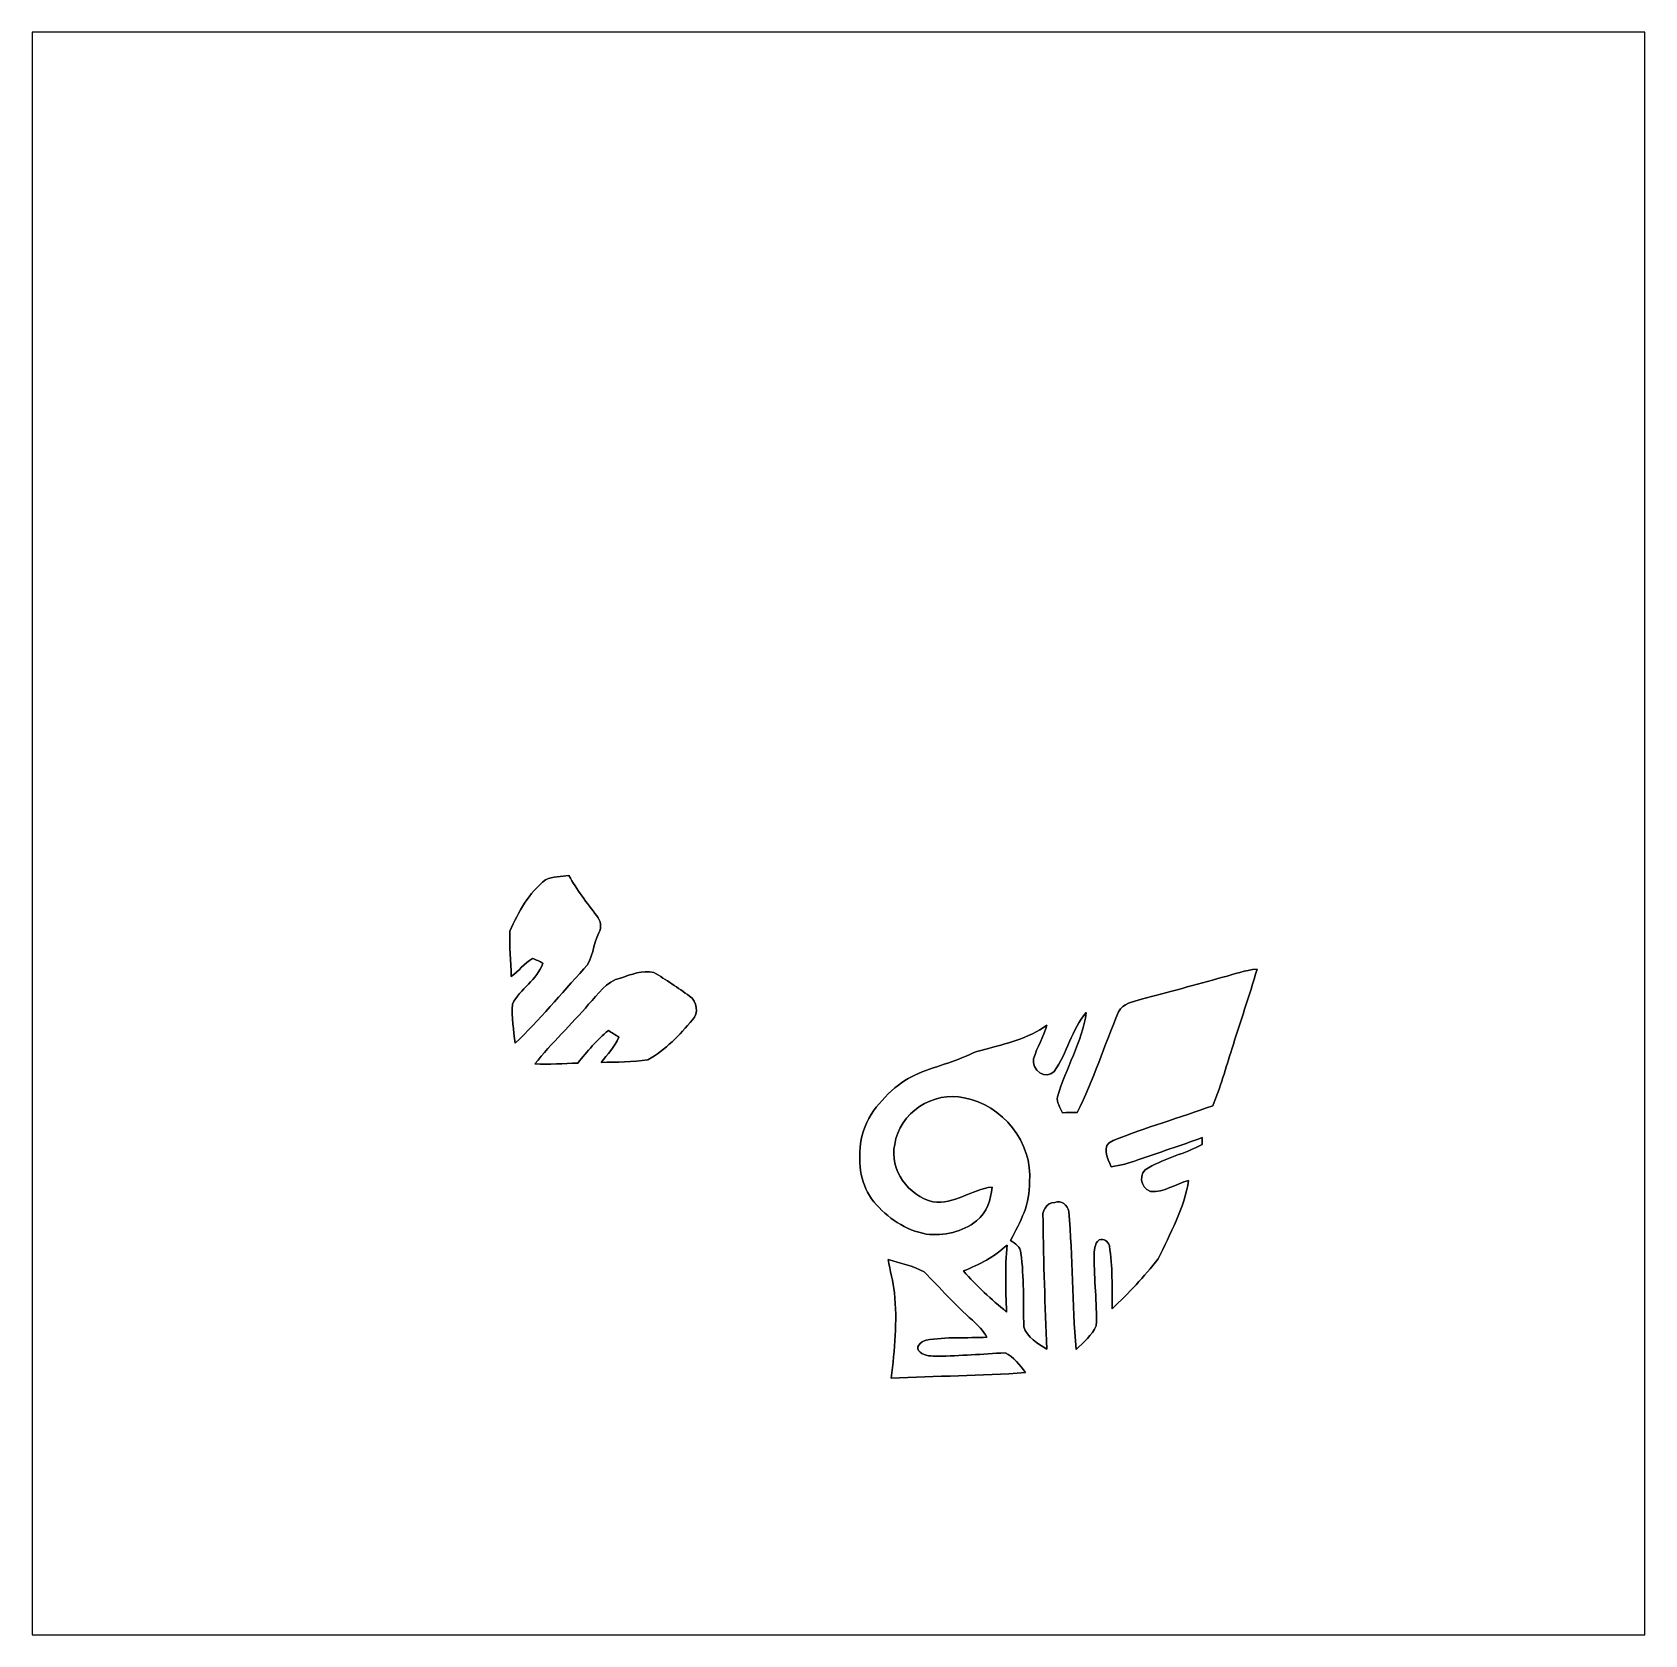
# Model space of a CAD drawing. Header units: centimetres. Extents: x -16.8 to 16.8, y -16.7 to 16.7.
import ezdxf

# ---------------------------------------------------------------- set-up
doc = ezdxf.new("R2010")
doc.units = ezdxf.units.CM
doc.header["$MEASUREMENT"] = 0
doc.layers.add('Layer 1', color=7, linetype='Continuous')

msp = doc.modelspace()

# ---------------------------------------------------------------- linework, layer by layer
at = {"layer": 'Layer 1', "color": 7}
for points, knots in [([(-16.77458, 16.66875), (-16.77458, 16.66875), (16.77458, 16.66875), (16.77458, 16.66875), (16.77458, 16.66875), (16.77458, 16.66875), (16.77458, -16.66875), (16.77458, -16.66875), (16.77458, -16.66875), (16.77458, -16.66875), (-16.77458, -16.66875), (-16.77458, -16.66875), (-16.77458, -16.66875), (-16.77458, -16.66875), (-16.77458, 16.66875), (-16.77458, 16.66875), (-16.77458, 16.66875), (-16.77458, 16.66875), (-16.77458, 16.66875), (-16.77458, 16.66875)], [0, 0, 0, 0, 0.16666667, 0.16666667, 0.16666667, 0.16666667, 0.33333333, 0.33333333, 0.33333333, 0.33333333, 0.5, 0.5, 0.5, 0.5, 0.66666667, 0.66666667, 0.66666667, 0.66666667, 1, 1, 1, 1]), ([(-6.09283, -0.96308), (-5.94501, -0.88794), (-5.76792, -0.9084), (-5.60952, -0.87101), (-5.60952, -0.87101), (-5.44759, -1.17334), (-5.23593, -1.4418), (-5.02744, -1.71238), (-5.02744, -1.71238), (-4.94559, -1.81293), (-4.92337, -1.95333), (-4.98581, -2.06975), (-4.98581, -2.06975), (-5.1121, -2.31069), (-5.09799, -2.61303), (-5.29555, -2.81658), (-5.29555, -2.81658), (-5.77286, -3.33199), (-6.21806, -3.88056), (-6.72818, -4.36421), (-6.72818, -4.36421), (-6.75675, -4.09434), (-6.80826, -3.82129), (-6.78427, -3.54965), (-6.78427, -3.54965), (-6.62234, -3.2318), (-6.27027, -3.04518), (-6.14927, -2.69981), (-6.14927, -2.69981), (-6.22088, -2.66418), (-6.29038, -2.62114), (-6.36834, -2.60103), (-6.36834, -2.60103), (-6.53838, -2.69487), (-6.65233, -2.86314), (-6.80826, -2.97709), (-6.80826, -2.97709), (-6.82131, -2.66206), (-6.84883, -2.34597), (-6.83578, -2.03129), (-6.83578, -2.03129), (-6.66362, -1.63301), (-6.43996, -1.23578), (-6.09283, -0.96308)], [0, 0, 0, 0, 0.08333333, 0.08333333, 0.08333333, 0.08333333, 0.16666667, 0.16666667, 0.16666667, 0.16666667, 0.25, 0.25, 0.25, 0.25, 0.33333333, 0.33333333, 0.33333333, 0.33333333, 0.41666667, 0.41666667, 0.41666667, 0.41666667, 0.5, 0.5, 0.5, 0.5, 0.58333333, 0.58333333, 0.58333333, 0.58333333, 0.66666667, 0.66666667, 0.66666667, 0.66666667, 0.75, 0.75, 0.75, 0.75, 0.83333333, 0.83333333, 0.83333333, 0.83333333, 1, 1, 1, 1]), ([(-4.53637, -3.00637), (-4.31518, -2.93546), (-4.07776, -2.83104), (-3.84246, -2.89243), (-3.84246, -2.89243), (-3.58493, -3.04024), (-3.34116, -3.21169), (-3.09809, -3.38208), (-3.09809, -3.38208), (-2.9464, -3.48721), (-2.90054, -3.74121), (-3.03706, -3.87526), (-3.03706, -3.87526), (-3.30376, -4.19453), (-3.59904, -4.49968), (-3.96381, -4.70676), (-3.96381, -4.70676), (-4.28378, -4.76391), (-4.61328, -4.74698), (-4.93748, -4.76532), (-4.93748, -4.76532), (-4.80942, -4.59317), (-4.65138, -4.43971), (-4.572, -4.23616), (-4.572, -4.23616), (-4.64432, -4.18924), (-4.71629, -4.14196), (-4.78825, -4.09504), (-4.78825, -4.09504), (-5.02814, -4.29401), (-5.22852, -4.5339), (-5.42466, -4.77449), (-5.42466, -4.77449), (-5.7217, -4.7879), (-6.01945, -4.80624), (-6.31649, -4.7939), (-6.31649, -4.7939), (-5.96971, -4.35716), (-5.5566, -3.97828), (-5.19853, -3.55071), (-5.19853, -3.55071), (-5.00309, -3.34539), (-4.83341, -3.07164), (-4.53637, -3.00637)], [0, 0, 0, 0, 0.08333333, 0.08333333, 0.08333333, 0.08333333, 0.16666667, 0.16666667, 0.16666667, 0.16666667, 0.25, 0.25, 0.25, 0.25, 0.33333333, 0.33333333, 0.33333333, 0.33333333, 0.41666667, 0.41666667, 0.41666667, 0.41666667, 0.5, 0.5, 0.5, 0.5, 0.58333333, 0.58333333, 0.58333333, 0.58333333, 0.66666667, 0.66666667, 0.66666667, 0.66666667, 0.75, 0.75, 0.75, 0.75, 0.83333333, 0.83333333, 0.83333333, 0.83333333, 1, 1, 1, 1]), ([(7.99571, -2.98838), (8.23172, -2.92806), (8.46349, -2.84304), (8.70726, -2.81905), (8.70726, -2.81905), (8.55027, -3.37961), (8.35201, -3.92712), (8.1848, -4.48416), (8.1848, -4.48416), (8.05886, -4.87927), (7.94597, -5.27932), (7.78616, -5.66279), (7.78616, -5.66279), (7.09754, -5.91291), (6.39198, -6.11717), (5.71218, -6.38881), (5.71218, -6.38881), (5.45183, -6.49041), (5.60176, -6.75076), (5.67514, -6.93349), (5.67514, -6.93349), (5.86317, -6.90457), (6.04767, -6.85588), (6.22617, -6.79097), (6.22617, -6.79097), (6.67244, -6.6361), (7.12223, -6.49076), (7.56567, -6.32672), (7.56567, -6.32672), (7.56461, -6.37399), (7.56391, -6.42197), (7.56356, -6.46994), (7.56356, -6.46994), (7.2076, -6.66327), (6.80297, -6.74934), (6.45301, -6.95254), (6.45301, -6.95254), (6.229, -7.04744), (6.27556, -7.37588), (6.48935, -7.44714), (6.48935, -7.44714), (6.77474, -7.47219), (7.01816, -7.28768), (7.28416, -7.21607), (7.28416, -7.21607), (7.19878, -7.80309), (6.89539, -8.31991), (6.65268, -8.85084), (6.65268, -8.85084), (6.35706, -9.21561), (6.04061, -9.56945), (5.69313, -9.88589), (5.69313, -9.88589), (5.68254, -9.44951), (5.71394, -9.0103), (5.63492, -8.57814), (5.63492, -8.57814), (5.61375, -8.48289), (5.51886, -8.42081), (5.42361, -8.45326), (5.42361, -8.45326), (5.31777, -8.53334), (5.32236, -8.68504), (5.31883, -8.80286), (5.31883, -8.80286), (5.31707, -9.28264), (5.37986, -9.76312), (5.36363, -10.24255), (5.36363, -10.24255), (5.27297, -10.43799), (5.09764, -10.58721), (4.94277, -10.73432), (4.94277, -10.73432), (4.85669, -9.77971), (4.87468, -8.81874), (4.79354, -7.86377), (4.79354, -7.86377), (4.7692, -7.73712), (4.63762, -7.61859), (4.49756, -7.67327), (4.49756, -7.67327), (4.32717, -7.67786), (4.21711, -7.86518), (4.25697, -8.02534), (4.25697, -8.02534), (4.26649, -8.92563), (4.29613, -9.82592), (4.33105, -10.72586), (4.33105, -10.72586), (4.14831, -10.61014), (3.91795, -10.48279), (3.85621, -10.26266), (3.85621, -10.26266), (3.83999, -9.75184), (3.86468, -9.23572), (3.79483, -8.72807), (3.79483, -8.72807), (3.78954, -8.60072), (3.67101, -8.53228), (3.58105, -8.46455), (3.58105, -8.46455), (3.77931, -8.08708), (3.99662, -7.69161), (3.97193, -7.25029), (3.97193, -7.25029), (4.05095, -6.43819), (3.40924, -5.63915), (2.61408, -5.49839), (2.61408, -5.49839), (1.97979, -5.35129), (1.25624, -5.8099), (1.17052, -6.46748), (1.17052, -6.46748), (1.04951, -6.99699), (1.45944, -7.53604), (1.96603, -7.66374), (1.96603, -7.66374), (2.40559, -7.72195), (2.77213, -7.40551), (3.19546, -7.35436), (3.19546, -7.35436), (3.16618, -7.614), (3.09492, -7.89446), (2.87055, -8.05639), (2.87055, -8.05639), (2.58092, -8.29451), (2.19357, -8.37177), (1.82739, -8.33332), (1.82739, -8.33332), (1.39594, -8.25747), (1.01318, -7.99253), (0.73589, -7.66127), (0.73589, -7.66127), (0.45544, -7.33178), (0.41204, -6.8707), (0.45685, -6.4576), (0.45685, -6.4576), (0.51647, -5.95277), (0.86254, -5.53967), (1.24672, -5.23381), (1.24672, -5.23381), (1.58962, -4.96217), (2.02459, -4.86939), (2.42605, -4.72087), (2.42605, -4.72087), (2.63313, -4.65138), (2.82363, -4.53708), (3.03918, -4.49121), (3.03918, -4.49121), (3.48862, -4.37621), (3.95252, -4.26085), (4.33458, -3.98568), (4.33458, -3.98568), (4.2739, -4.23122), (4.12715, -4.44394), (4.05977, -4.68665), (4.05977, -4.68665), (4.00262, -4.91173), (4.32259, -5.14703), (4.48874, -4.94806), (4.48874, -4.94806), (4.76321, -4.56953), (4.8447, -4.08058), (5.1562, -3.72392), (5.1562, -3.72392), (5.06906, -4.34128), (4.72828, -4.88209), (4.55754, -5.47546), (4.55754, -5.47546), (4.52861, -5.59682), (4.61363, -5.70371), (4.66231, -5.80778), (4.66231, -5.80778), (4.76391, -5.80637), (4.86586, -5.80566), (4.96782, -5.80566), (4.96782, -5.80566), (5.3086, -5.13045), (5.52979, -4.40337), (5.82824, -3.70981), (5.82824, -3.70981), (5.90797, -3.5239), (6.1341, -3.50873), (6.30202, -3.44593), (6.30202, -3.44593), (6.86717, -3.29565), (7.43373, -3.15031), (7.99571, -2.98838)], [0, 0, 0, 0, 0.02083333, 0.02083333, 0.02083333, 0.02083333, 0.04166667, 0.04166667, 0.04166667, 0.04166667, 0.0625, 0.0625, 0.0625, 0.0625, 0.08333333, 0.08333333, 0.08333333, 0.08333333, 0.10416667, 0.10416667, 0.10416667, 0.10416667, 0.125, 0.125, 0.125, 0.125, 0.14583333, 0.14583333, 0.14583333, 0.14583333, 0.16666667, 0.16666667, 0.16666667, 0.16666667, 0.1875, 0.1875, 0.1875, 0.1875, 0.20833333, 0.20833333, 0.20833333, 0.20833333, 0.22916667, 0.22916667, 0.22916667, 0.22916667, 0.25, 0.25, 0.25, 0.25, 0.27083333, 0.27083333, 0.27083333, 0.27083333, 0.29166667, 0.29166667, 0.29166667, 0.29166667, 0.3125, 0.3125, 0.3125, 0.3125, 0.33333333, 0.33333333, 0.33333333, 0.33333333, 0.35416667, 0.35416667, 0.35416667, 0.35416667, 0.375, 0.375, 0.375, 0.375, 0.39583333, 0.39583333, 0.39583333, 0.39583333, 0.41666667, 0.41666667, 0.41666667, 0.41666667, 0.4375, 0.4375, 0.4375, 0.4375, 0.45833333, 0.45833333, 0.45833333, 0.45833333, 0.47916667, 0.47916667, 0.47916667, 0.47916667, 0.5, 0.5, 0.5, 0.5, 0.52083333, 0.52083333, 0.52083333, 0.52083333, 0.54166667, 0.54166667, 0.54166667, 0.54166667, 0.5625, 0.5625, 0.5625, 0.5625, 0.58333333, 0.58333333, 0.58333333, 0.58333333, 0.60416667, 0.60416667, 0.60416667, 0.60416667, 0.625, 0.625, 0.625, 0.625, 0.64583333, 0.64583333, 0.64583333, 0.64583333, 0.66666667, 0.66666667, 0.66666667, 0.66666667, 0.6875, 0.6875, 0.6875, 0.6875, 0.70833333, 0.70833333, 0.70833333, 0.70833333, 0.72916667, 0.72916667, 0.72916667, 0.72916667, 0.75, 0.75, 0.75, 0.75, 0.77083333, 0.77083333, 0.77083333, 0.77083333, 0.79166667, 0.79166667, 0.79166667, 0.79166667, 0.8125, 0.8125, 0.8125, 0.8125, 0.83333333, 0.83333333, 0.83333333, 0.83333333, 0.85416667, 0.85416667, 0.85416667, 0.85416667, 0.875, 0.875, 0.875, 0.875, 0.89583333, 0.89583333, 0.89583333, 0.89583333, 0.91666667, 0.91666667, 0.91666667, 0.91666667, 0.9375, 0.9375, 0.9375, 0.9375, 0.95833333, 0.95833333, 0.95833333, 0.95833333, 1, 1, 1, 1]), ([(2.59997, -9.10061), (2.92841, -8.96937), (3.24697, -8.80816), (3.50591, -8.56156), (3.50591, -8.56156), (3.46604, -9.02511), (3.47451, -9.49078), (3.49744, -9.95504), (3.49744, -9.95504), (3.17923, -9.69222), (2.87161, -9.41141), (2.59997, -9.10061)], [0, 0, 0, 0, 0.25, 0.25, 0.25, 0.25, 0.5, 0.5, 0.5, 0.5, 1, 1, 1, 1]), ([(1.03434, -8.86001), (1.28235, -8.94574), (1.55434, -8.9856), (1.78118, -9.12142), (1.78118, -9.12142), (2.11526, -9.45656), (2.43311, -9.80863), (2.78483, -10.12649), (2.78483, -10.12649), (2.90054, -10.23056), (3.01484, -10.33956), (3.08892, -10.47856), (3.08892, -10.47856), (2.667, -10.50396), (2.23908, -10.46515), (1.82174, -10.541), (1.82174, -10.541), (1.71768, -10.55723), (1.56774, -10.71351), (1.69862, -10.79006), (1.69862, -10.79006), (1.79634, -10.88002), (1.93957, -10.86767), (2.06234, -10.87508), (2.06234, -10.87508), (2.52977, -10.86697), (2.99755, -10.82957), (3.46428, -10.80382), (3.46428, -10.80382), (3.64843, -10.88319), (3.77014, -11.06205), (3.89396, -11.2141), (3.89396, -11.2141), (2.96298, -11.29136), (2.02706, -11.27831), (1.09538, -11.33369), (1.09538, -11.33369), (1.17299, -10.74385), (1.22273, -10.14836), (1.16558, -9.55428), (1.16558, -9.55428), (1.13136, -9.32074), (1.07632, -9.09179), (1.03434, -8.86001)], [0, 0, 0, 0, 0.08333333, 0.08333333, 0.08333333, 0.08333333, 0.16666667, 0.16666667, 0.16666667, 0.16666667, 0.25, 0.25, 0.25, 0.25, 0.33333333, 0.33333333, 0.33333333, 0.33333333, 0.41666667, 0.41666667, 0.41666667, 0.41666667, 0.5, 0.5, 0.5, 0.5, 0.58333333, 0.58333333, 0.58333333, 0.58333333, 0.66666667, 0.66666667, 0.66666667, 0.66666667, 0.75, 0.75, 0.75, 0.75, 0.83333333, 0.83333333, 0.83333333, 0.83333333, 1, 1, 1, 1])]:
    msp.add_open_spline(points, degree=3, knots=knots, dxfattribs=at)
at = {"layer": 'Layer 1', "color": 253}
for points, knots in [([(-6.09283, -0.96308), (-6.43996, -1.23578), (-6.66362, -1.63301), (-6.83578, -2.03129), (-6.83578, -2.03129), (-6.84883, -2.34597), (-6.82131, -2.66206), (-6.80826, -2.97709), (-6.80826, -2.97709), (-6.65233, -2.86314), (-6.53838, -2.69487), (-6.36834, -2.60103), (-6.36834, -2.60103), (-6.29038, -2.62114), (-6.22088, -2.66418), (-6.14927, -2.69981), (-6.14927, -2.69981), (-6.27027, -3.04518), (-6.62234, -3.2318), (-6.78427, -3.54965), (-6.78427, -3.54965), (-6.80826, -3.82129), (-6.75675, -4.09434), (-6.72818, -4.36421), (-6.72818, -4.36421), (-6.21806, -3.88056), (-5.77286, -3.33199), (-5.29555, -2.81658), (-5.29555, -2.81658), (-5.09799, -2.61303), (-5.1121, -2.31069), (-4.98581, -2.06975), (-4.98581, -2.06975), (-4.92337, -1.95333), (-4.94559, -1.81293), (-5.02744, -1.71238), (-5.02744, -1.71238), (-5.23593, -1.4418), (-5.44759, -1.17334), (-5.60952, -0.87101), (-5.60952, -0.87101), (-5.76792, -0.9084), (-5.94501, -0.88794), (-6.09283, -0.96308), (-6.09283, -0.96308), (-6.09283, -0.96308), (-6.09283, -0.96308), (-6.09283, -0.96308)], [0, 0, 0, 0, 0.07692308, 0.07692308, 0.07692308, 0.07692308, 0.15384615, 0.15384615, 0.15384615, 0.15384615, 0.23076923, 0.23076923, 0.23076923, 0.23076923, 0.30769231, 0.30769231, 0.30769231, 0.30769231, 0.38461538, 0.38461538, 0.38461538, 0.38461538, 0.46153846, 0.46153846, 0.46153846, 0.46153846, 0.53846154, 0.53846154, 0.53846154, 0.53846154, 0.61538462, 0.61538462, 0.61538462, 0.61538462, 0.69230769, 0.69230769, 0.69230769, 0.69230769, 0.76923077, 0.76923077, 0.76923077, 0.76923077, 0.84615385, 0.84615385, 0.84615385, 0.84615385, 1, 1, 1, 1]), ([(-4.53637, -3.00637), (-4.83341, -3.07164), (-5.00309, -3.34539), (-5.19853, -3.55071), (-5.19853, -3.55071), (-5.5566, -3.97828), (-5.96971, -4.35716), (-6.31649, -4.7939), (-6.31649, -4.7939), (-6.01945, -4.80624), (-5.7217, -4.7879), (-5.42466, -4.77449), (-5.42466, -4.77449), (-5.22852, -4.5339), (-5.02814, -4.29401), (-4.78825, -4.09504), (-4.78825, -4.09504), (-4.71629, -4.14196), (-4.64432, -4.18924), (-4.572, -4.23616), (-4.572, -4.23616), (-4.65138, -4.43971), (-4.80942, -4.59317), (-4.93748, -4.76532), (-4.93748, -4.76532), (-4.61328, -4.74698), (-4.28378, -4.76391), (-3.96381, -4.70676), (-3.96381, -4.70676), (-3.59904, -4.49968), (-3.30376, -4.19453), (-3.03706, -3.87526), (-3.03706, -3.87526), (-2.90054, -3.74121), (-2.9464, -3.48721), (-3.09809, -3.38208), (-3.09809, -3.38208), (-3.34116, -3.21169), (-3.58493, -3.04024), (-3.84246, -2.89243), (-3.84246, -2.89243), (-4.07776, -2.83104), (-4.31518, -2.93546), (-4.53637, -3.00637), (-4.53637, -3.00637), (-4.53637, -3.00637), (-4.53637, -3.00637), (-4.53637, -3.00637)], [0, 0, 0, 0, 0.07692308, 0.07692308, 0.07692308, 0.07692308, 0.15384615, 0.15384615, 0.15384615, 0.15384615, 0.23076923, 0.23076923, 0.23076923, 0.23076923, 0.30769231, 0.30769231, 0.30769231, 0.30769231, 0.38461538, 0.38461538, 0.38461538, 0.38461538, 0.46153846, 0.46153846, 0.46153846, 0.46153846, 0.53846154, 0.53846154, 0.53846154, 0.53846154, 0.61538462, 0.61538462, 0.61538462, 0.61538462, 0.69230769, 0.69230769, 0.69230769, 0.69230769, 0.76923077, 0.76923077, 0.76923077, 0.76923077, 0.84615385, 0.84615385, 0.84615385, 0.84615385, 1, 1, 1, 1]), ([(7.99571, -2.98838), (7.43373, -3.15031), (6.86717, -3.29565), (6.30202, -3.44593), (6.30202, -3.44593), (6.1341, -3.50873), (5.90797, -3.5239), (5.82824, -3.70981), (5.82824, -3.70981), (5.52979, -4.40337), (5.3086, -5.13045), (4.96782, -5.80566), (4.96782, -5.80566), (4.86586, -5.80566), (4.76391, -5.80637), (4.66231, -5.80778), (4.66231, -5.80778), (4.61363, -5.70371), (4.52861, -5.59682), (4.55754, -5.47546), (4.55754, -5.47546), (4.72828, -4.88209), (5.06906, -4.34128), (5.1562, -3.72392), (5.1562, -3.72392), (4.8447, -4.08058), (4.76321, -4.56953), (4.48874, -4.94806), (4.48874, -4.94806), (4.32259, -5.14703), (4.00262, -4.91173), (4.05977, -4.68665), (4.05977, -4.68665), (4.12715, -4.44394), (4.2739, -4.23122), (4.33458, -3.98568), (4.33458, -3.98568), (3.95252, -4.26085), (3.48862, -4.37621), (3.03918, -4.49121), (3.03918, -4.49121), (2.82363, -4.53708), (2.63313, -4.65138), (2.42605, -4.72087), (2.42605, -4.72087), (2.02459, -4.86939), (1.58962, -4.96217), (1.24672, -5.23381), (1.24672, -5.23381), (0.86254, -5.53967), (0.51647, -5.95277), (0.45685, -6.4576), (0.45685, -6.4576), (0.41204, -6.8707), (0.45544, -7.33178), (0.73589, -7.66127), (0.73589, -7.66127), (1.01318, -7.99253), (1.39594, -8.25747), (1.82739, -8.33332), (1.82739, -8.33332), (2.19357, -8.37177), (2.58092, -8.29451), (2.87055, -8.05639), (2.87055, -8.05639), (3.09492, -7.89446), (3.16618, -7.614), (3.19546, -7.35436), (3.19546, -7.35436), (2.77213, -7.40551), (2.40559, -7.72195), (1.96603, -7.66374), (1.96603, -7.66374), (1.45944, -7.53604), (1.04951, -6.99699), (1.17052, -6.46748), (1.17052, -6.46748), (1.25624, -5.8099), (1.97979, -5.35129), (2.61408, -5.49839), (2.61408, -5.49839), (3.40924, -5.63915), (4.05095, -6.43819), (3.97193, -7.25029), (3.97193, -7.25029), (3.99662, -7.69161), (3.77931, -8.08708), (3.58105, -8.46455), (3.58105, -8.46455), (3.67101, -8.53228), (3.78954, -8.60072), (3.79483, -8.72807), (3.79483, -8.72807), (3.86468, -9.23572), (3.83999, -9.75184), (3.85621, -10.26266), (3.85621, -10.26266), (3.91795, -10.48279), (4.14831, -10.61014), (4.33105, -10.72586), (4.33105, -10.72586), (4.29613, -9.82592), (4.26649, -8.92563), (4.25697, -8.02534), (4.25697, -8.02534), (4.21711, -7.86518), (4.32717, -7.67786), (4.49756, -7.67327), (4.49756, -7.67327), (4.63762, -7.61859), (4.7692, -7.73712), (4.79354, -7.86377), (4.79354, -7.86377), (4.87468, -8.81874), (4.85669, -9.77971), (4.94277, -10.73432), (4.94277, -10.73432), (5.09764, -10.58721), (5.27297, -10.43799), (5.36363, -10.24255), (5.36363, -10.24255), (5.37986, -9.76312), (5.31707, -9.28264), (5.31883, -8.80286), (5.31883, -8.80286), (5.32236, -8.68504), (5.31777, -8.53334), (5.42361, -8.45326), (5.42361, -8.45326), (5.51886, -8.42081), (5.61375, -8.48289), (5.63492, -8.57814), (5.63492, -8.57814), (5.71394, -9.0103), (5.68254, -9.44951), (5.69313, -9.88589), (5.69313, -9.88589), (6.04061, -9.56945), (6.35706, -9.21561), (6.65268, -8.85084), (6.65268, -8.85084), (6.89539, -8.31991), (7.19878, -7.80309), (7.28416, -7.21607), (7.28416, -7.21607), (7.01816, -7.28768), (6.77474, -7.47219), (6.48935, -7.44714), (6.48935, -7.44714), (6.27556, -7.37588), (6.229, -7.04744), (6.45301, -6.95254), (6.45301, -6.95254), (6.80297, -6.74934), (7.2076, -6.66327), (7.56356, -6.46994), (7.56356, -6.46994), (7.56391, -6.42197), (7.56461, -6.37399), (7.56567, -6.32672), (7.56567, -6.32672), (7.12223, -6.49076), (6.67244, -6.6361), (6.22617, -6.79097), (6.22617, -6.79097), (6.04767, -6.85588), (5.86317, -6.90457), (5.67514, -6.93349), (5.67514, -6.93349), (5.60176, -6.75076), (5.45183, -6.49041), (5.71218, -6.38881), (5.71218, -6.38881), (6.39198, -6.11717), (7.09754, -5.91291), (7.78616, -5.66279), (7.78616, -5.66279), (7.94597, -5.27932), (8.05886, -4.87927), (8.1848, -4.48416), (8.1848, -4.48416), (8.35201, -3.92712), (8.55027, -3.37961), (8.70726, -2.81905), (8.70726, -2.81905), (8.46349, -2.84304), (8.23172, -2.92806), (7.99571, -2.98838), (7.99571, -2.98838), (7.99571, -2.98838), (7.99571, -2.98838), (7.99571, -2.98838)], [0, 0, 0, 0, 0.02040816, 0.02040816, 0.02040816, 0.02040816, 0.04081633, 0.04081633, 0.04081633, 0.04081633, 0.06122449, 0.06122449, 0.06122449, 0.06122449, 0.08163265, 0.08163265, 0.08163265, 0.08163265, 0.10204082, 0.10204082, 0.10204082, 0.10204082, 0.12244898, 0.12244898, 0.12244898, 0.12244898, 0.14285714, 0.14285714, 0.14285714, 0.14285714, 0.16326531, 0.16326531, 0.16326531, 0.16326531, 0.18367347, 0.18367347, 0.18367347, 0.18367347, 0.20408163, 0.20408163, 0.20408163, 0.20408163, 0.2244898, 0.2244898, 0.2244898, 0.2244898, 0.24489796, 0.24489796, 0.24489796, 0.24489796, 0.26530612, 0.26530612, 0.26530612, 0.26530612, 0.28571429, 0.28571429, 0.28571429, 0.28571429, 0.30612245, 0.30612245, 0.30612245, 0.30612245, 0.32653061, 0.32653061, 0.32653061, 0.32653061, 0.34693878, 0.34693878, 0.34693878, 0.34693878, 0.36734694, 0.36734694, 0.36734694, 0.36734694, 0.3877551, 0.3877551, 0.3877551, 0.3877551, 0.40816327, 0.40816327, 0.40816327, 0.40816327, 0.42857143, 0.42857143, 0.42857143, 0.42857143, 0.44897959, 0.44897959, 0.44897959, 0.44897959, 0.46938776, 0.46938776, 0.46938776, 0.46938776, 0.48979592, 0.48979592, 0.48979592, 0.48979592, 0.51020408, 0.51020408, 0.51020408, 0.51020408, 0.53061224, 0.53061224, 0.53061224, 0.53061224, 0.55102041, 0.55102041, 0.55102041, 0.55102041, 0.57142857, 0.57142857, 0.57142857, 0.57142857, 0.59183673, 0.59183673, 0.59183673, 0.59183673, 0.6122449, 0.6122449, 0.6122449, 0.6122449, 0.63265306, 0.63265306, 0.63265306, 0.63265306, 0.65306122, 0.65306122, 0.65306122, 0.65306122, 0.67346939, 0.67346939, 0.67346939, 0.67346939, 0.69387755, 0.69387755, 0.69387755, 0.69387755, 0.71428571, 0.71428571, 0.71428571, 0.71428571, 0.73469388, 0.73469388, 0.73469388, 0.73469388, 0.75510204, 0.75510204, 0.75510204, 0.75510204, 0.7755102, 0.7755102, 0.7755102, 0.7755102, 0.79591837, 0.79591837, 0.79591837, 0.79591837, 0.81632653, 0.81632653, 0.81632653, 0.81632653, 0.83673469, 0.83673469, 0.83673469, 0.83673469, 0.85714286, 0.85714286, 0.85714286, 0.85714286, 0.87755102, 0.87755102, 0.87755102, 0.87755102, 0.89795918, 0.89795918, 0.89795918, 0.89795918, 0.91836735, 0.91836735, 0.91836735, 0.91836735, 0.93877551, 0.93877551, 0.93877551, 0.93877551, 0.95918367, 0.95918367, 0.95918367, 0.95918367, 1, 1, 1, 1]), ([(2.59997, -9.10061), (2.87161, -9.41141), (3.17923, -9.69222), (3.49744, -9.95504), (3.49744, -9.95504), (3.47451, -9.49078), (3.46604, -9.02511), (3.50591, -8.56156), (3.50591, -8.56156), (3.24697, -8.80816), (2.92841, -8.96937), (2.59997, -9.10061), (2.59997, -9.10061), (2.59997, -9.10061), (2.59997, -9.10061), (2.59997, -9.10061)], [0, 0, 0, 0, 0.2, 0.2, 0.2, 0.2, 0.4, 0.4, 0.4, 0.4, 0.6, 0.6, 0.6, 0.6, 1, 1, 1, 1]), ([(1.03434, -8.86001), (1.07632, -9.09179), (1.13136, -9.32074), (1.16558, -9.55428), (1.16558, -9.55428), (1.22273, -10.14836), (1.17299, -10.74385), (1.09538, -11.33369), (1.09538, -11.33369), (2.02706, -11.27831), (2.96298, -11.29136), (3.89396, -11.2141), (3.89396, -11.2141), (3.77014, -11.06205), (3.64843, -10.88319), (3.46428, -10.80382), (3.46428, -10.80382), (2.99755, -10.82957), (2.52977, -10.86697), (2.06234, -10.87508), (2.06234, -10.87508), (1.93957, -10.86767), (1.79634, -10.88002), (1.69862, -10.79006), (1.69862, -10.79006), (1.56774, -10.71351), (1.71768, -10.55723), (1.82174, -10.541), (1.82174, -10.541), (2.23908, -10.46515), (2.667, -10.50396), (3.08892, -10.47856), (3.08892, -10.47856), (3.01484, -10.33956), (2.90054, -10.23056), (2.78483, -10.12649), (2.78483, -10.12649), (2.43311, -9.80863), (2.11526, -9.45656), (1.78118, -9.12142), (1.78118, -9.12142), (1.55434, -8.9856), (1.28235, -8.94574), (1.03434, -8.86001)], [0, 0, 0, 0, 0.08333333, 0.08333333, 0.08333333, 0.08333333, 0.16666667, 0.16666667, 0.16666667, 0.16666667, 0.25, 0.25, 0.25, 0.25, 0.33333333, 0.33333333, 0.33333333, 0.33333333, 0.41666667, 0.41666667, 0.41666667, 0.41666667, 0.5, 0.5, 0.5, 0.5, 0.58333333, 0.58333333, 0.58333333, 0.58333333, 0.66666667, 0.66666667, 0.66666667, 0.66666667, 0.75, 0.75, 0.75, 0.75, 0.83333333, 0.83333333, 0.83333333, 0.83333333, 1, 1, 1, 1])]:
    msp.add_open_spline(points, degree=3, knots=knots, dxfattribs=at)

doc.saveas('drawing.dxf')
